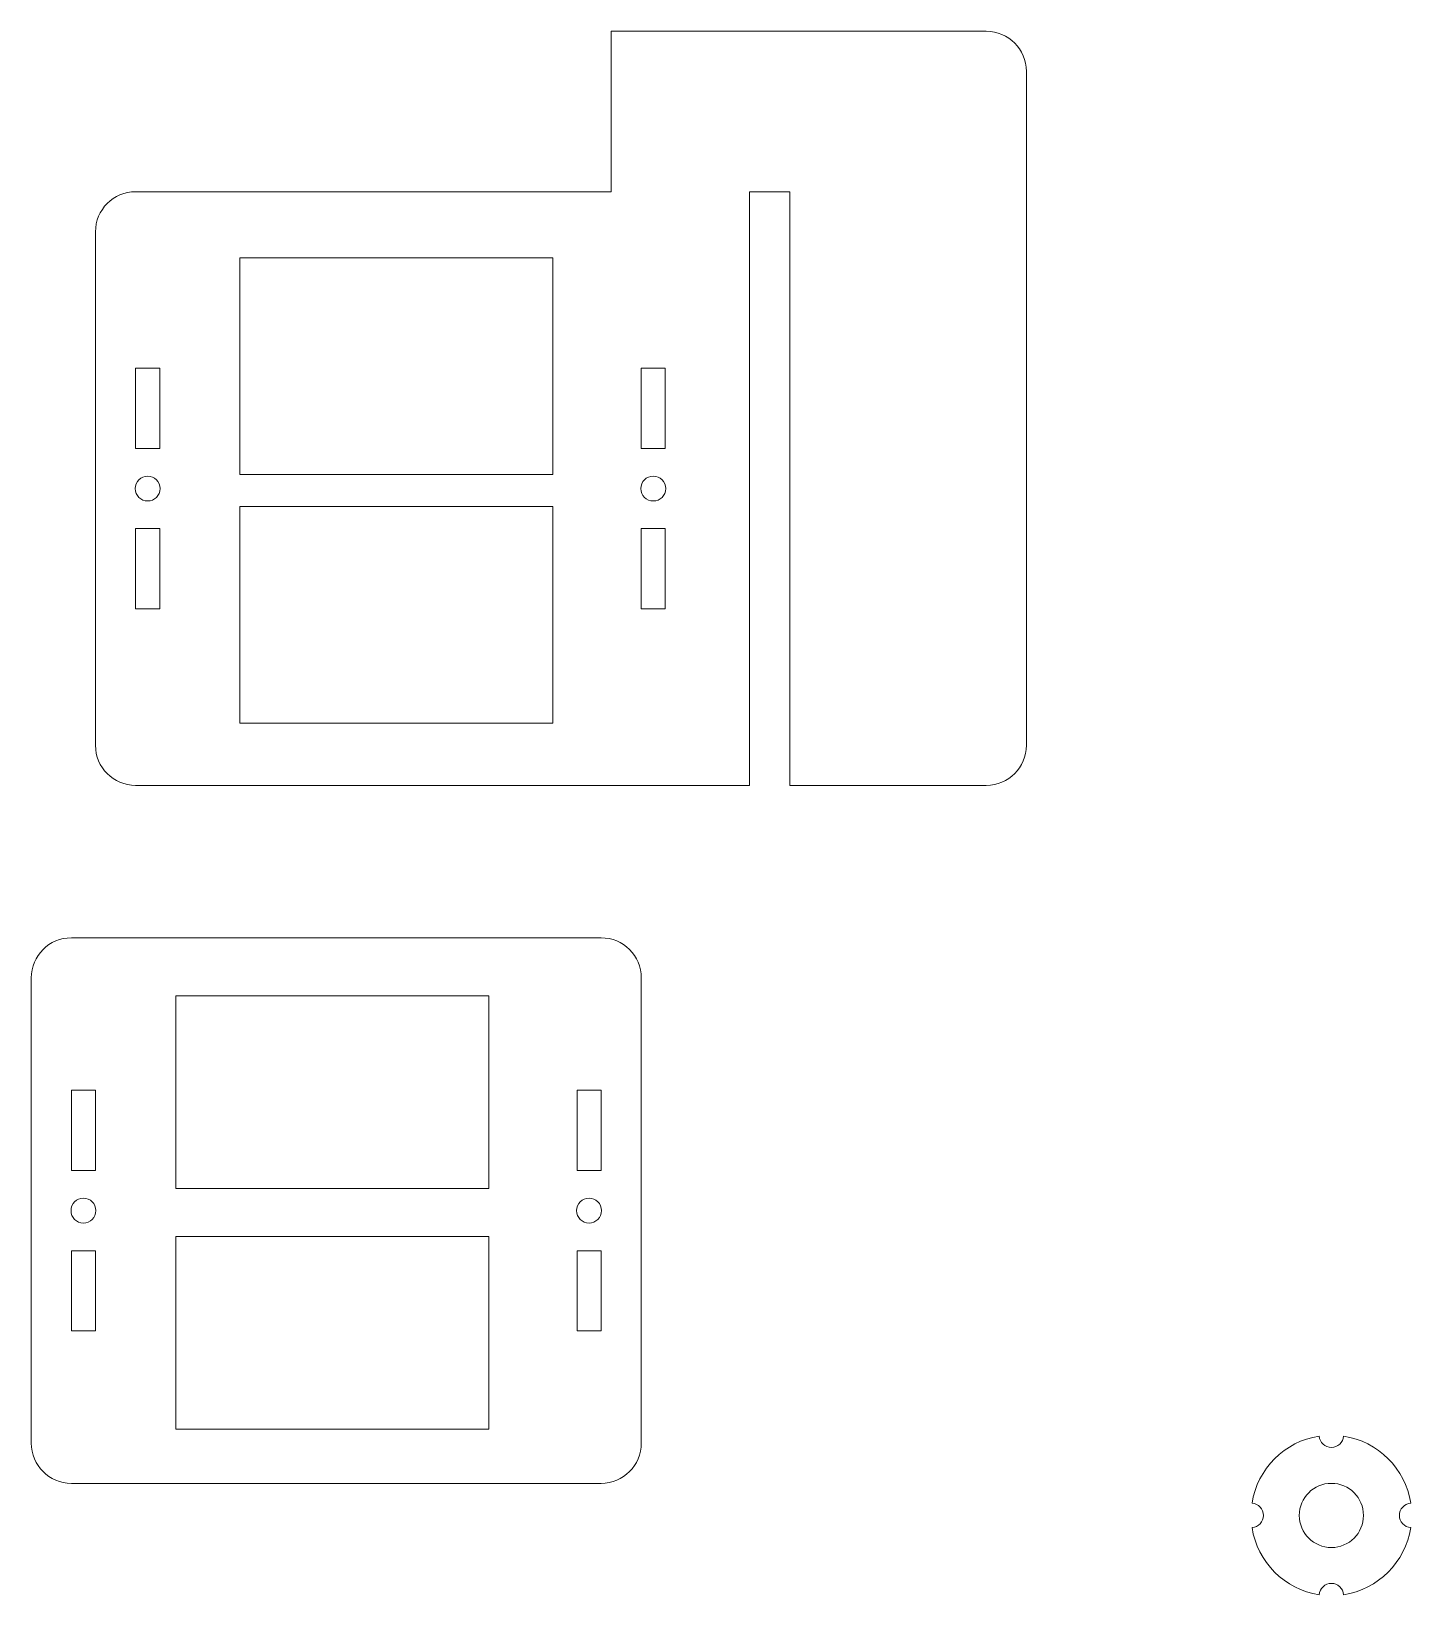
# Model space of a CAD drawing. Header units: centimetres. Extents: x -121 to 177, y -44 to 114.
# Drawn here: x 114.1 to 131.29, y 94.36 to 113.85 of the extents above; entities that cross this region are included whole.
import ezdxf

# ---------------------------------------------------------------- set-up
doc = ezdxf.new("R2010")
doc.units = ezdxf.units.CM
doc.header["$MEASUREMENT"] = 0
doc.layers.add('Layer 1', color=7, linetype='Continuous')

msp = doc.modelspace()

# ---------------------------------------------------------------- linework, layer by layer
at = {"layer": 'Layer 1', "lineweight": 20}
msp.add_ellipse((130.3, 95.35), major_axis=(0, 0.4), ratio=1, dxfattribs=at)
at = {"layer": 'Layer 1', "lineweight": 18}
for points, knots in [([(114.9, 111.35), (114.9, 111.62609), (115.12391, 111.85), (115.4, 111.85), (115.4, 111.85), (115.4, 111.85), (121.325, 111.85), (121.325, 111.85), (121.325, 111.85), (121.325, 111.85), (121.325, 113.85), (121.325, 113.85), (121.325, 113.85), (121.325, 113.85), (126, 113.85), (126, 113.85), (126, 113.85), (126.27609, 113.85), (126.5, 113.62609), (126.5, 113.35), (126.5, 113.35), (126.5, 113.35), (126.5, 104.95), (126.5, 104.95), (126.5, 104.95), (126.5, 104.67391), (126.27609, 104.45), (126, 104.45), (126, 104.45), (126, 104.45), (123.55, 104.45), (123.55, 104.45), (123.55, 104.45), (123.55, 104.45), (123.55, 111.85), (123.55, 111.85), (123.55, 111.85), (123.55, 111.85), (123.05, 111.85), (123.05, 111.85), (123.05, 111.85), (123.05, 111.85), (123.05, 104.45), (123.05, 104.45), (123.05, 104.45), (123.05, 104.45), (115.4, 104.45), (115.4, 104.45), (115.4, 104.45), (115.12391, 104.45), (114.9, 104.67391), (114.9, 104.95), (114.9, 104.95), (114.9, 104.95), (114.9, 111.35), (114.9, 111.35)], [0, 0, 0, 0, 0.07142857, 0.07142857, 0.07142857, 0.07142857, 0.14285714, 0.14285714, 0.14285714, 0.14285714, 0.21428571, 0.21428571, 0.21428571, 0.21428571, 0.28571429, 0.28571429, 0.28571429, 0.28571429, 0.35714286, 0.35714286, 0.35714286, 0.35714286, 0.42857143, 0.42857143, 0.42857143, 0.42857143, 0.5, 0.5, 0.5, 0.5, 0.57142857, 0.57142857, 0.57142857, 0.57142857, 0.64285714, 0.64285714, 0.64285714, 0.64285714, 0.71428571, 0.71428571, 0.71428571, 0.71428571, 0.78571429, 0.78571429, 0.78571429, 0.78571429, 0.85714286, 0.85714286, 0.85714286, 0.85714286, 0.92857143, 0.92857143, 0.92857143, 0.92857143, 1, 1, 1, 1]), ([(114.1, 102.05), (114.1, 102.32609), (114.32391, 102.55), (114.6, 102.55), (114.6, 102.55), (114.6, 102.55), (121.2, 102.55), (121.2, 102.55), (121.2, 102.55), (121.47609, 102.55), (121.7, 102.32609), (121.7, 102.05), (121.7, 102.05), (121.7, 102.05), (121.7, 96.25), (121.7, 96.25), (121.7, 96.25), (121.7, 95.97391), (121.47609, 95.75), (121.2, 95.75), (121.2, 95.75), (121.2, 95.75), (114.6, 95.75), (114.6, 95.75), (114.6, 95.75), (114.32391, 95.75), (114.1, 95.97391), (114.1, 96.25), (114.1, 96.25), (114.1, 96.25), (114.1, 102.05), (114.1, 102.05)], [0, 0, 0, 0, 0.125, 0.125, 0.125, 0.125, 0.25, 0.25, 0.25, 0.25, 0.375, 0.375, 0.375, 0.375, 0.5, 0.5, 0.5, 0.5, 0.625, 0.625, 0.625, 0.625, 0.75, 0.75, 0.75, 0.75, 0.875, 0.875, 0.875, 0.875, 1, 1, 1, 1])]:
    msp.add_open_spline(points, degree=3, knots=knots, dxfattribs=at)
at = {"layer": 'Layer 1', "lineweight": 20}
for points, knots in [([(116.7, 108.325), (116.7, 108.325), (120.6, 108.325), (120.6, 108.325), (120.6, 108.325), (120.6, 108.325), (120.6, 111.025), (120.6, 111.025), (120.6, 111.025), (120.6, 111.025), (116.7, 111.025), (116.7, 111.025), (116.7, 111.025), (116.7, 111.025), (116.7, 108.325), (116.7, 108.325)], [0, 0, 0, 0, 0.25, 0.25, 0.25, 0.25, 0.5, 0.5, 0.5, 0.5, 0.75, 0.75, 0.75, 0.75, 1, 1, 1, 1]), ([(116.7, 105.225), (116.7, 105.225), (120.6, 105.225), (120.6, 105.225), (120.6, 105.225), (120.6, 105.225), (120.6, 107.925), (120.6, 107.925), (120.6, 107.925), (120.6, 107.925), (116.7, 107.925), (116.7, 107.925), (116.7, 107.925), (116.7, 107.925), (116.7, 105.225), (116.7, 105.225)], [0, 0, 0, 0, 0.25, 0.25, 0.25, 0.25, 0.5, 0.5, 0.5, 0.5, 0.75, 0.75, 0.75, 0.75, 1, 1, 1, 1]), ([(115.9, 99.425), (115.9, 99.425), (119.8, 99.425), (119.8, 99.425), (119.8, 99.425), (119.8, 99.425), (119.8, 101.825), (119.8, 101.825), (119.8, 101.825), (119.8, 101.825), (115.9, 101.825), (115.9, 101.825), (115.9, 101.825), (115.9, 101.825), (115.9, 99.425), (115.9, 99.425)], [0, 0, 0, 0, 0.25, 0.25, 0.25, 0.25, 0.5, 0.5, 0.5, 0.5, 0.75, 0.75, 0.75, 0.75, 1, 1, 1, 1]), ([(115.9, 96.425), (115.9, 96.425), (119.8, 96.425), (119.8, 96.425), (119.8, 96.425), (119.8, 96.425), (119.8, 98.825), (119.8, 98.825), (119.8, 98.825), (119.8, 98.825), (115.9, 98.825), (115.9, 98.825), (115.9, 98.825), (115.9, 98.825), (115.9, 96.425), (115.9, 96.425)], [0, 0, 0, 0, 0.25, 0.25, 0.25, 0.25, 0.5, 0.5, 0.5, 0.5, 0.75, 0.75, 0.75, 0.75, 1, 1, 1, 1]), ([(130.45207, 96.33851), (130.88253, 96.2728), (131.22273, 95.93253), (131.28844, 95.50207), (131.28844, 95.50207), (131.20963, 95.49616), (131.1475, 95.43032), (131.1475, 95.35), (131.1475, 95.35), (131.1475, 95.26968), (131.20963, 95.20384), (131.28844, 95.19793), (131.28844, 95.19793), (131.22273, 94.76747), (130.88253, 94.4272), (130.45207, 94.36149), (130.45207, 94.36149), (130.44619, 94.44034), (130.38034, 94.5025), (130.3, 94.5025), (130.3, 94.5025), (130.21966, 94.5025), (130.15381, 94.44034), (130.14793, 94.36149), (130.14793, 94.36149), (129.71747, 94.4272), (129.37727, 94.76747), (129.31156, 95.19793), (129.31156, 95.19793), (129.39037, 95.20384), (129.4525, 95.26968), (129.4525, 95.35), (129.4525, 95.35), (129.4525, 95.43032), (129.39037, 95.49616), (129.31156, 95.50207), (129.31156, 95.50207), (129.37727, 95.93253), (129.71747, 96.2728), (130.14793, 96.33851), (130.14793, 96.33851), (130.15381, 96.25966), (130.21966, 96.1975), (130.3, 96.1975), (130.3, 96.1975), (130.38034, 96.1975), (130.44619, 96.25966), (130.45207, 96.33851)], [0, 0, 0, 0, 0.08333333, 0.08333333, 0.08333333, 0.08333333, 0.16666667, 0.16666667, 0.16666667, 0.16666667, 0.25, 0.25, 0.25, 0.25, 0.33333333, 0.33333333, 0.33333333, 0.33333333, 0.41666667, 0.41666667, 0.41666667, 0.41666667, 0.5, 0.5, 0.5, 0.5, 0.58333333, 0.58333333, 0.58333333, 0.58333333, 0.66666667, 0.66666667, 0.66666667, 0.66666667, 0.75, 0.75, 0.75, 0.75, 0.83333333, 0.83333333, 0.83333333, 0.83333333, 0.91666667, 0.91666667, 0.91666667, 0.91666667, 1, 1, 1, 1])]:
    msp.add_open_spline(points, degree=3, knots=knots, dxfattribs=at)
at = {"layer": 'Layer 1', "lineweight": 9}
for points in [[(115.4, 108.65), (115.4, 108.65), (115.4, 109.65), (115.4, 109.65), (115.4, 109.65), (115.4, 109.65), (115.7, 109.65), (115.7, 109.65), (115.7, 109.65), (115.7, 109.65), (115.7, 108.65), (115.7, 108.65), (115.7, 108.65), (115.7, 108.65), (115.4, 108.65), (115.4, 108.65)], [(121.7, 108.65), (121.7, 108.65), (121.7, 109.65), (121.7, 109.65), (121.7, 109.65), (121.7, 109.65), (122, 109.65), (122, 109.65), (122, 109.65), (122, 109.65), (122, 108.65), (122, 108.65), (122, 108.65), (122, 108.65), (121.7, 108.65), (121.7, 108.65)], [(115.395, 108.15), (115.395, 108.23559), (115.46441, 108.305), (115.55, 108.305), (115.55, 108.305), (115.63559, 108.305), (115.705, 108.23559), (115.705, 108.15), (115.705, 108.15), (115.705, 108.06441), (115.63559, 107.995), (115.55, 107.995), (115.55, 107.995), (115.46441, 107.995), (115.395, 108.06441), (115.395, 108.15)], [(121.695, 108.15), (121.695, 108.23559), (121.76441, 108.305), (121.85, 108.305), (121.85, 108.305), (121.93559, 108.305), (122.005, 108.23559), (122.005, 108.15), (122.005, 108.15), (122.005, 108.06441), (121.93559, 107.995), (121.85, 107.995), (121.85, 107.995), (121.76441, 107.995), (121.695, 108.06441), (121.695, 108.15)], [(115.4, 106.65), (115.4, 106.65), (115.4, 107.65), (115.4, 107.65), (115.4, 107.65), (115.4, 107.65), (115.7, 107.65), (115.7, 107.65), (115.7, 107.65), (115.7, 107.65), (115.7, 106.65), (115.7, 106.65), (115.7, 106.65), (115.7, 106.65), (115.4, 106.65), (115.4, 106.65)], [(121.7, 106.65), (121.7, 106.65), (121.7, 107.65), (121.7, 107.65), (121.7, 107.65), (121.7, 107.65), (122, 107.65), (122, 107.65), (122, 107.65), (122, 107.65), (122, 106.65), (122, 106.65), (122, 106.65), (122, 106.65), (121.7, 106.65), (121.7, 106.65)], [(114.6, 99.65), (114.6, 99.65), (114.6, 100.65), (114.6, 100.65), (114.6, 100.65), (114.6, 100.65), (114.9, 100.65), (114.9, 100.65), (114.9, 100.65), (114.9, 100.65), (114.9, 99.65), (114.9, 99.65), (114.9, 99.65), (114.9, 99.65), (114.6, 99.65), (114.6, 99.65)], [(120.9, 99.65), (120.9, 99.65), (120.9, 100.65), (120.9, 100.65), (120.9, 100.65), (120.9, 100.65), (121.2, 100.65), (121.2, 100.65), (121.2, 100.65), (121.2, 100.65), (121.2, 99.65), (121.2, 99.65), (121.2, 99.65), (121.2, 99.65), (120.9, 99.65), (120.9, 99.65)], [(114.595, 99.15), (114.595, 99.23559), (114.66441, 99.305), (114.75, 99.305), (114.75, 99.305), (114.83559, 99.305), (114.905, 99.23559), (114.905, 99.15), (114.905, 99.15), (114.905, 99.06441), (114.83559, 98.995), (114.75, 98.995), (114.75, 98.995), (114.66441, 98.995), (114.595, 99.06441), (114.595, 99.15)], [(120.895, 99.15), (120.895, 99.23559), (120.96441, 99.305), (121.05, 99.305), (121.05, 99.305), (121.13559, 99.305), (121.205, 99.23559), (121.205, 99.15), (121.205, 99.15), (121.205, 99.06441), (121.13559, 98.995), (121.05, 98.995), (121.05, 98.995), (120.96441, 98.995), (120.895, 99.06441), (120.895, 99.15)], [(114.6, 97.65), (114.6, 97.65), (114.6, 98.65), (114.6, 98.65), (114.6, 98.65), (114.6, 98.65), (114.9, 98.65), (114.9, 98.65), (114.9, 98.65), (114.9, 98.65), (114.9, 97.65), (114.9, 97.65), (114.9, 97.65), (114.9, 97.65), (114.6, 97.65), (114.6, 97.65)], [(120.9, 97.65), (120.9, 97.65), (120.9, 98.65), (120.9, 98.65), (120.9, 98.65), (120.9, 98.65), (121.2, 98.65), (121.2, 98.65), (121.2, 98.65), (121.2, 98.65), (121.2, 97.65), (121.2, 97.65), (121.2, 97.65), (121.2, 97.65), (120.9, 97.65), (120.9, 97.65)]]:
    msp.add_open_spline(points, degree=3, knots=[0, 0, 0, 0, 0.25, 0.25, 0.25, 0.25, 0.5, 0.5, 0.5, 0.5, 0.75, 0.75, 0.75, 0.75, 1, 1, 1, 1], dxfattribs=at)

doc.saveas('drawing.dxf')
